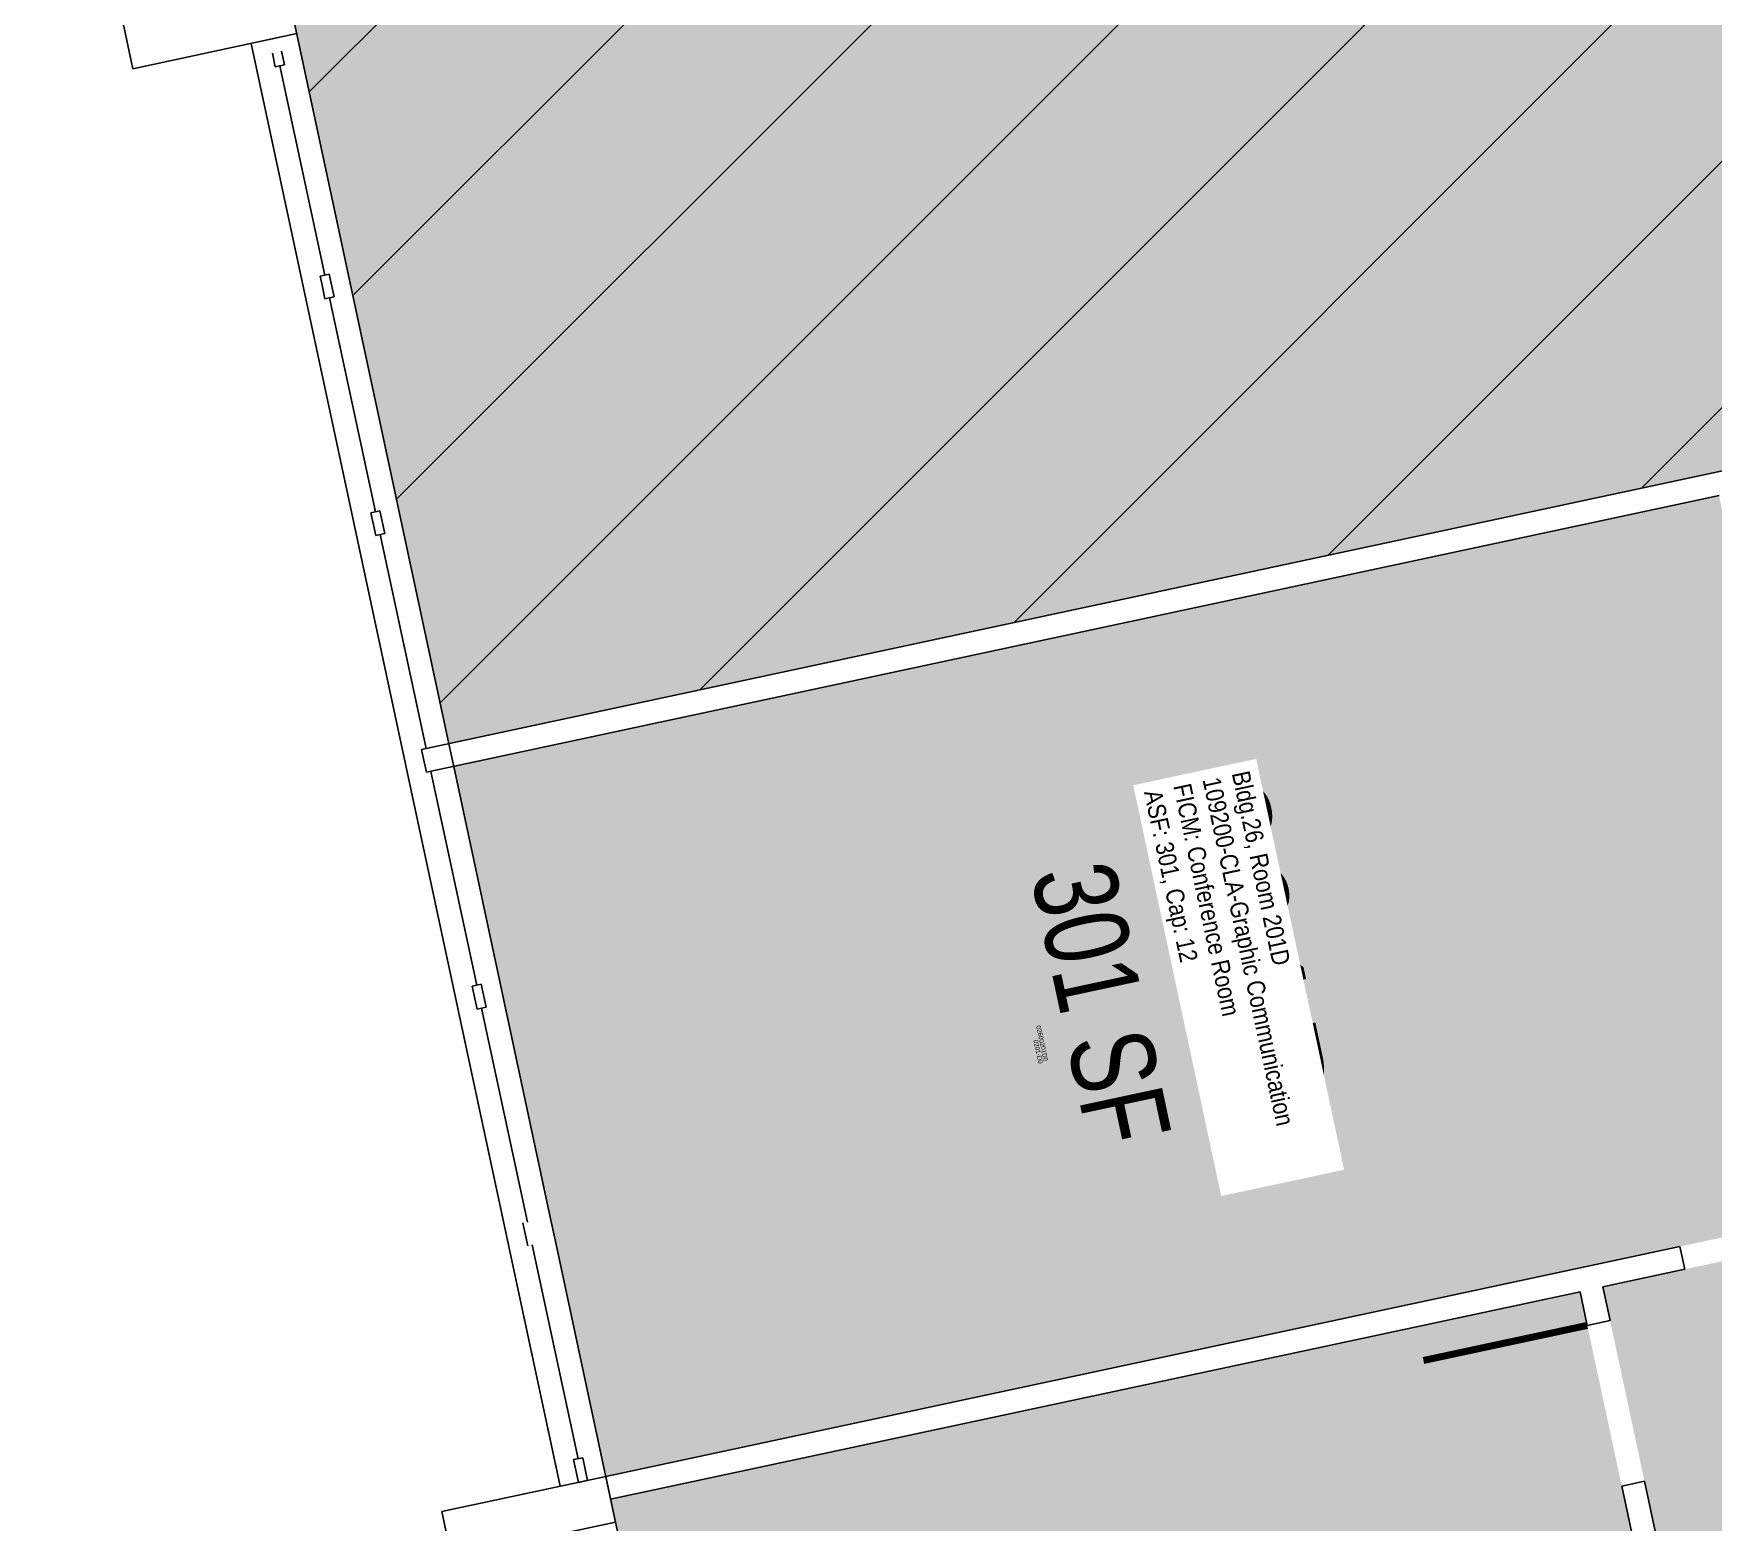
# Model space of a CAD drawing. Header units: inches. Extents: x 69208489 to 69211574, y 27667965 to 27670281.
# Drawn here: x 69208849 to 69209209.8, y 27668376.1 to 27668695.9 of the extents above; entities that cross this region are included whole.
import ezdxf
from ezdxf.enums import TextEntityAlignment as Align

# ---------------------------------------------------------------- set-up
doc = ezdxf.new("R2010")
doc.units = ezdxf.units.IN
doc.header["$LTSCALE"] = 10
doc.header["$MEASUREMENT"] = 0
for name, color, linetype in [('A-DOOR', 2, 'CONTINUOUS'), ('A-GLAZ', 1, 'CONTINUOUS'), ('A-IDEN-RNUM', 7, 'CONTINUOUS'), ('A-IDEN-SNUM', 4, 'CONTINUOUS'), ('A-IDEN-VNUM', 4, 'CONTINUOUS'), ('A-WALL', 5, 'CONTINUOUS'), ('AREA-TEXT', 3, 'CONTINUOUS'), ('Rooms-Capacity', 4, 'CONTINUOUS'), ('Rooms-Category-Color', 7, 'CONTINUOUS'), ('Rooms-College-Color', 7, 'CONTINUOUS'), ('Rooms-Department-Color', 7, 'CONTINUOUS'), ('Rooms-Division-Color', 7, 'CONTINUOUS'), ('Rooms-Information', 7, 'CONTINUOUS')]:
    doc.layers.add(name, color=color, linetype=linetype)
doc.styles.add('CP_AREA', font='arial.ttf', dxfattribs={"height": 15})
doc.styles.add('CP_ROOMSNUMBER', font='arial.ttf', dxfattribs={"height": 1})
doc.styles.add('CP_ROOMVNUMBER', font='arial.ttf', dxfattribs={"width": 0.85, "height": 0.075})

msp = doc.modelspace()

# ---------------------------------------------------------------- hatches: boundary and pattern name
at = {"layer": 'Rooms-Capacity'}
h = msp.add_hatch(dxfattribs=at)
h.set_pattern_fill('ANSI31', color=256, scale=300, style=0)
h.set_pattern_definition([(45, (0, 0), (-26.516504294, 26.516504294), [])])
h.paths.add_polyline_path([(69209330.09, 27668785.77), (69209320.31, 27668783.68), (69209317.8, 27668795.41), (69209327.58, 27668797.5), (69209273.34, 27669050.76), (69209005.42, 27668993.39), (69208848.97, 27668959.88), (69208903.41, 27668705.65), (69208905.51, 27668695.87), (69208938.17, 27668543.33), (69209362.55, 27668634.21), (69209357.94, 27668655.72), (69209354.38, 27668672.34), (69209355.85, 27668672.66), (69209355.43, 27668674.61), (69209339.52, 27668748.93), (69209339.1, 27668750.88), (69209337.63, 27668750.57), (69209330.72, 27668782.84)])
at = {"layer": 'Rooms-Category-Color', "true_color": 0xe3f498}
msp.add_hatch(color=61, dxfattribs=at).paths.add_polyline_path([(69209330.09, 27668785.77), (69209320.31, 27668783.68), (69209317.8, 27668795.41), (69209327.58, 27668797.5), (69209273.34, 27669050.76), (69209005.42, 27668993.39), (69208848.97, 27668959.88), (69208903.41, 27668705.65), (69208905.51, 27668695.87), (69208938.17, 27668543.33), (69209362.55, 27668634.21), (69209357.94, 27668655.72), (69209354.38, 27668672.34), (69209355.85, 27668672.66), (69209355.43, 27668674.61), (69209339.52, 27668748.93), (69209339.1, 27668750.88), (69209337.63, 27668750.57), (69209330.72, 27668782.84)])
at = {"layer": 'Rooms-Category-Color', "true_color": 0xfa9ba3}
for points in [[(69209243.72, 27668444.11), (69209211.06, 27668596.65), (69208939.22, 27668538.44), (69208971.89, 27668385.9)], [(69209181.21, 27668425.61), (69209208.64, 27668297.51), (69209000.37, 27668252.91), (69208972.93, 27668381.01)]]:
    msp.add_hatch(color=241, dxfattribs=at).paths.add_polyline_path(points)
at = {"layer": 'Rooms-Category-Color', "true_color": 0xadadad}
msp.add_hatch(color=253, dxfattribs=at).paths.add_polyline_path([(69209244.77, 27668439.22), (69209259.64, 27668369.79), (69209412.18, 27668402.46), (69209431.03, 27668314.46), (69209260.63, 27668277.97), (69209214.43, 27668294.38), (69209186.1, 27668426.66)])
at = {"layer": 'Rooms-College-Color', "true_color": 0xb2d6e9}
for points in [[(69209330.09, 27668785.77), (69209320.31, 27668783.68), (69209317.8, 27668795.41), (69209327.58, 27668797.5), (69209273.34, 27669050.76), (69209005.42, 27668993.39), (69208848.97, 27668959.88), (69208903.41, 27668705.65), (69208905.51, 27668695.87), (69208938.17, 27668543.33), (69209362.55, 27668634.21), (69209357.94, 27668655.72), (69209354.38, 27668672.34), (69209355.85, 27668672.66), (69209355.43, 27668674.61), (69209339.52, 27668748.93), (69209339.1, 27668750.88), (69209337.63, 27668750.57), (69209330.72, 27668782.84)], [(69209243.72, 27668444.11), (69209211.06, 27668596.65), (69208939.22, 27668538.44), (69208971.89, 27668385.9)], [(69209181.21, 27668425.61), (69209208.64, 27668297.51), (69209000.37, 27668252.91), (69208972.93, 27668381.01)]]:
    msp.add_hatch(color=254, dxfattribs=at).paths.add_polyline_path(points)
at = {"layer": 'Rooms-College-Color', "true_color": 0xadadad}
msp.add_hatch(color=253, dxfattribs=at).paths.add_polyline_path([(69209244.77, 27668439.22), (69209259.64, 27668369.79), (69209412.18, 27668402.46), (69209431.03, 27668314.46), (69209260.63, 27668277.97), (69209214.43, 27668294.38), (69209186.1, 27668426.66)])
at = {"layer": 'Rooms-Department-Color', "true_color": 0xb2d6e9}
for points in [[(69209330.09, 27668785.77), (69209320.31, 27668783.68), (69209317.8, 27668795.41), (69209327.58, 27668797.5), (69209273.34, 27669050.76), (69209005.42, 27668993.39), (69208848.97, 27668959.88), (69208903.41, 27668705.65), (69208905.51, 27668695.87), (69208938.17, 27668543.33), (69209362.55, 27668634.21), (69209357.94, 27668655.72), (69209354.38, 27668672.34), (69209355.85, 27668672.66), (69209355.43, 27668674.61), (69209339.52, 27668748.93), (69209339.1, 27668750.88), (69209337.63, 27668750.57), (69209330.72, 27668782.84)], [(69209243.72, 27668444.11), (69209211.06, 27668596.65), (69208939.22, 27668538.44), (69208971.89, 27668385.9)], [(69209181.21, 27668425.61), (69209208.64, 27668297.51), (69209000.37, 27668252.91), (69208972.93, 27668381.01)]]:
    msp.add_hatch(color=254, dxfattribs=at).paths.add_polyline_path(points)
at = {"layer": 'Rooms-Department-Color', "true_color": 0xacacac}
msp.add_hatch(color=253, dxfattribs=at).paths.add_polyline_path([(69209244.77, 27668439.22), (69209259.64, 27668369.79), (69209412.18, 27668402.46), (69209431.03, 27668314.46), (69209260.63, 27668277.97), (69209214.43, 27668294.38), (69209186.1, 27668426.66)])
at = {"layer": 'Rooms-Division-Color', "true_color": 0xb2d6e9}
for points in [[(69209330.09, 27668785.77), (69209320.31, 27668783.68), (69209317.8, 27668795.41), (69209327.58, 27668797.5), (69209273.34, 27669050.76), (69209005.42, 27668993.39), (69208848.97, 27668959.88), (69208903.41, 27668705.65), (69208905.51, 27668695.87), (69208938.17, 27668543.33), (69209362.55, 27668634.21), (69209357.94, 27668655.72), (69209354.38, 27668672.34), (69209355.85, 27668672.66), (69209355.43, 27668674.61), (69209339.52, 27668748.93), (69209339.1, 27668750.88), (69209337.63, 27668750.57), (69209330.72, 27668782.84)], [(69209243.72, 27668444.11), (69209211.06, 27668596.65), (69208939.22, 27668538.44), (69208971.89, 27668385.9)], [(69209181.21, 27668425.61), (69209208.64, 27668297.51), (69209000.37, 27668252.91), (69208972.93, 27668381.01)]]:
    msp.add_hatch(color=254, dxfattribs=at).paths.add_polyline_path(points)
at = {"layer": 'Rooms-Division-Color', "true_color": 0xadadad}
msp.add_hatch(color=253, dxfattribs=at).paths.add_polyline_path([(69209244.77, 27668439.22), (69209259.64, 27668369.79), (69209412.18, 27668402.46), (69209431.03, 27668314.46), (69209260.63, 27668277.97), (69209214.43, 27668294.38), (69209186.1, 27668426.66)])

# ---------------------------------------------------------------- linework, layer by layer
at = {"layer": 'A-DOOR'}
for points in [[(69209238.25, 27668437.57, 1.5, 1.5, 0), (69209245.79, 27668402.37, 0, 0, 0), (69209245.06, 27668402.21, 0, 0, -0.414214), (69209203.47, 27668431.65, 0, 0, -0.414214)], [(69209182.76, 27668418.37, 1.5, 1.5, 0), (69209147.56, 27668410.83, 0, 0, 0), (69209147.72, 27668410.1, 0, 0, 0.414214), (69209191.61, 27668384.21, 0, 0, 0.414214)]]:
    msp.add_lwpolyline(points, format="xyseb", dxfattribs=at)
at = {"layer": 'A-GLAZ'}
for p, q in [((69208938.17, 27668543.33), (69208848.97, 27668959.88)), ((69208962.11, 27668383.8), (69208895.73, 27668693.77)), ((69208901.87, 27668688.95), (69208911.51, 27668643.97)), ((69208912.55, 27668639.08), (69208922.39, 27668593.13)), ((69208923.44, 27668588.24), (69208933.28, 27668542.28)), ((69208934.33, 27668537.39), (69208944.17, 27668491.43)), ((69208959.95, 27668441.63), (69208939.22, 27668538.44)), ((69208945.22, 27668486.54), (69208955.06, 27668440.58)), ((69208956.11, 27668435.7), (69208965.95, 27668389.74)), ((69208973.98, 27668376.12), (69208961, 27668436.74)), ((69208995.97, 27668273.44), (69208973.98, 27668376.12))]:
    msp.add_line(p, q, dxfattribs=at)
at = {"layer": 'A-WALL'}
for p, q in [((69208870.3, 27668688.33), (69208868.21, 27668698.11)), ((69208870.3, 27668688.33), (69208905.51, 27668695.87)), ((69208899.64, 27668694.61), (69208901.59, 27668695.03)), ((69208900.27, 27668691.68), (69208900.89, 27668688.74)), ((69208902.85, 27668689.16), (69208902.22, 27668692.1)), ((69208900.89, 27668688.74), (69208902.85, 27668689.16)), ((69208912.48, 27668644.18), (69208910.53, 27668643.76)), ((69208910.53, 27668643.76), (69208910.95, 27668641.81)), ((69208913.53, 27668639.29), (69208912.48, 27668644.18)), ((69208910.95, 27668641.81), (69208911.57, 27668638.87)), ((69208911.57, 27668638.87), (69208913.53, 27668639.29)), ((69209362.55, 27668634.21), (69208932.31, 27668542.07)), ((69208933.35, 27668537.18), (69209211.06, 27668596.65)), ((69208923.37, 27668593.34), (69208921.42, 27668592.92)), ((69208921.42, 27668592.92), (69208921.84, 27668590.96)), ((69208924.42, 27668588.45), (69208923.37, 27668593.34)), ((69208921.84, 27668590.96), (69208922.46, 27668588.03)), ((69208922.46, 27668588.03), (69208924.42, 27668588.45)), ((69208939.22, 27668538.44), (69208938.17, 27668543.33)), ((69208932.31, 27668542.07), (69208932.72, 27668540.11)), ((69208932.72, 27668540.11), (69208933.35, 27668537.18)), ((69208945.15, 27668491.64), (69208943.19, 27668491.22)), ((69208943.19, 27668491.22), (69208943.61, 27668489.27)), ((69208943.61, 27668489.27), (69208944.24, 27668486.33)), ((69208946.2, 27668486.75), (69208945.15, 27668491.64)), ((69208944.24, 27668486.33), (69208946.2, 27668486.75)), ((69208961, 27668436.74), (69208959.95, 27668441.63)), ((69208954.08, 27668440.37), (69208954.5, 27668438.42)), ((69208954.5, 27668438.42), (69208955.13, 27668435.49)), ((69209202.65, 27668435.31), (69208971.89, 27668385.9)), ((69209202.65, 27668435.31), (69209203.7, 27668430.43)), ((69209186.1, 27668426.66), (69209203.7, 27668430.43)), ((69208972.93, 27668381.01), (69209181.21, 27668425.61)), ((69209182.76, 27668418.37), (69209181.21, 27668425.61)), ((69209187.65, 27668419.41), (69209186.1, 27668426.66)), ((69209182.76, 27668418.37), (69209187.65, 27668419.41)), ((69208964.97, 27668389.53), (69208966.93, 27668389.95)), ((69208966.02, 27668384.64), (69208964.97, 27668389.53)), ((69208966.93, 27668389.95), (69208967.98, 27668385.06)), ((69208936.68, 27668378.36), (69208971.89, 27668385.9)), ((69208967.98, 27668385.06), (69208966.02, 27668384.64)), ((69208973.98, 27668376.12), (69208971.89, 27668385.9)), ((69209190.15, 27668383.87), (69209195.04, 27668384.92)), ((69209208.64, 27668297.51), (69209190.15, 27668383.87)), ((69209197.77, 27668372.14), (69209195.04, 27668384.92)), ((69208938.78, 27668368.58), (69208936.68, 27668378.36)), ((69208938.78, 27668368.58), (69208973.98, 27668376.12))]:
    msp.add_line(p, q, dxfattribs=at)

# ---------------------------------------------------------------- texts
at = {"layer": 'A-IDEN-RNUM', "style": 'CP_ROOMSNUMBER', "width": 0.85}
msp.add_text('0201-D0', height=1, rotation=282.09, dxfattribs=at).set_placement((69209064.79, 27668477.18), align=Align.MIDDLE)
at = {"layer": 'A-IDEN-SNUM', "style": 'CP_ROOMSNUMBER', "width": 0.85}
msp.add_text('02600201D0', height=1, rotation=282.09, dxfattribs=at).set_placement((69209065.65, 27668478.97), align=Align.MIDDLE)
at = {"layer": 'A-IDEN-VNUM', "style": 'CP_ROOMVNUMBER', "width": 0.85}
msp.add_text('201D', height=27, rotation=282.0874, dxfattribs=at).set_placement((69209107.42, 27668498), align=Align.MIDDLE)
at = {"layer": 'AREA-TEXT', "style": 'CP_AREA', "width": 0.75}
msp.add_text('301 SF', height=18, rotation=282.09, dxfattribs=at).set_placement((69209078.33, 27668487.47), align=Align.MIDDLE_CENTER)

# ---------------------------------------------------------------- next in the draw order: texts
at = {"layer": 'Rooms-Information', "insert": (69209086.36, 27668532.68), "char_height": 3.8571, "width": 86.4, "attachment_point": 7, "rotation": 282.0874, "style": 'CP_ROOMVNUMBER', "bg_fill": 3, "box_fill_scale": 1.5, "bg_fill_color": 256, "bg_fill_true_color": 13158600, "bg_fill_transparency": 0}
msp.add_mtext('Bldg.26, Room 201D^M^J109200-CLA-Graphic Communication^M^JFICM: Conference Room^M^JASF: 301, Cap: 12', dxfattribs=at)

doc.saveas('drawing.dxf')
